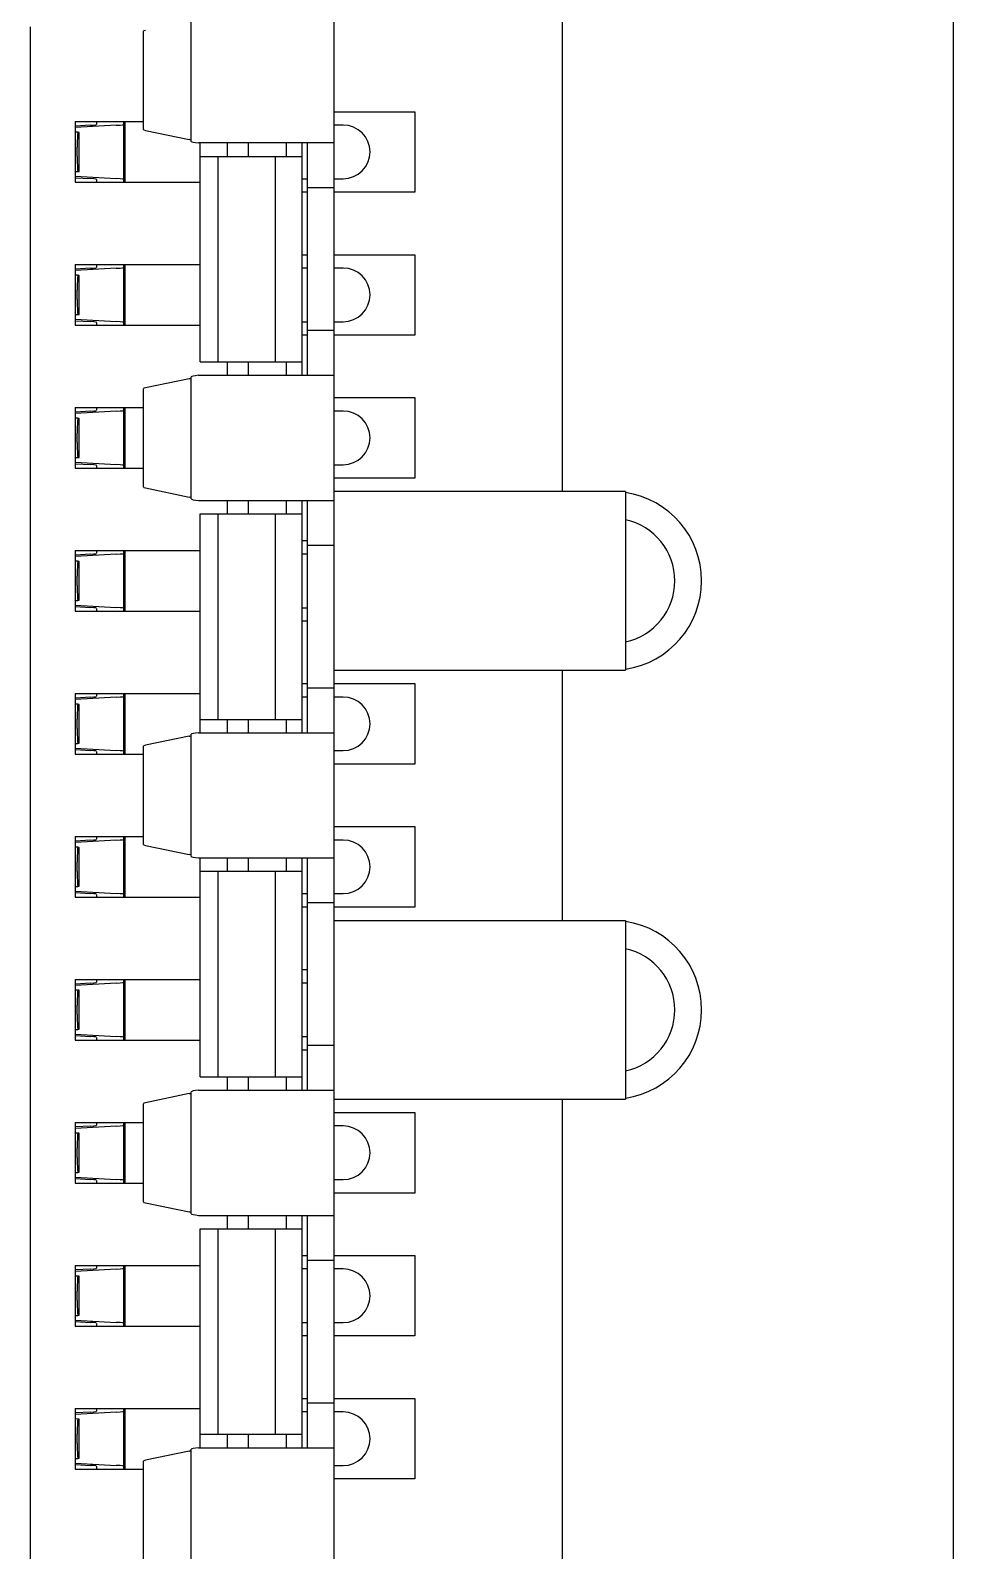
# Model space of a CAD drawing. Header units: millimetres. Extents: x 0 to 841, y 0 to 594.
# Drawn here: x 297.94 to 303.1, y 114.25 to 122.76 of the extents above; entities that cross this region are included whole.
import ezdxf

# ---------------------------------------------------------------- set-up
doc = ezdxf.new("R2010")
doc.units = ezdxf.units.MM
doc.header["$LTSCALE"] = 46.255
doc.layers.add('ASSEM_MEM', color=7, linetype='CONTINUOUS')

msp = doc.modelspace()

# ---------------------------------------------------------------- linework, layer by layer
at = {"layer": 'ASSEM_MEM', "color": 7, "linetype": 'CONTINUOUS'}
for p, q in [((303.1023, 80.7895), (303.1023, 248.7895)), ((300.9123, 126.7295), (300.9123, 120.1795)), ((299.6373, 112.0295), (299.6373, 124.5295)), ((298.8373, 122.1379), (298.8373, 122.8211)), ((297.9373, 113.7795), (297.9373, 122.7795)), ((298.5694, 122.2048), (298.5694, 122.7543)), ((298.1873, 122.2495), (298.5694, 122.2495)), ((298.1873, 122.2495), (298.1873, 121.9095)), ((298.273, 122.2285), (298.1887, 122.2239)), ((298.4178, 122.2285), (298.1891, 122.216)), ((298.3073, 122.2495), (298.3073, 122.2337)), ((298.4573, 122.2495), (298.4573, 122.2337)), ((298.4573, 122.2328), (298.4573, 121.9262)), ((298.4673, 122.2295), (298.4573, 122.2295)), ((298.4673, 121.9095), (298.4673, 122.2495)), ((299.6373, 122.3045), (300.0873, 122.3045)), ((299.6873, 122.2295), (299.6373, 122.2295)), ((300.0873, 122.3045), (300.0873, 121.8545)), ((298.2027, 122.1858), (298.2106, 122.1882)), ((298.2106, 122.1882), (298.2109, 122.1885)), ((298.2109, 121.9706), (298.2109, 122.1885)), ((298.5814, 122.1997), (298.8254, 122.1486)), ((298.1991, 122.0533), (298.1991, 122.1058)), ((299.6373, 122.1295), (298.8775, 122.1295)), ((298.8873, 120.9045), (298.8873, 122.1295)), ((299.0373, 122.1295), (299.0373, 122.0545)), ((299.1573, 122.0545), (299.1573, 122.1295)), ((299.3673, 122.1295), (299.3673, 122.0545)), ((299.4573, 120.8295), (299.4573, 122.1295)), ((299.4873, 120.8295), (299.4873, 122.1295)), ((298.2027, 121.9733), (298.2106, 121.9708)), ((298.2109, 121.9706), (298.2106, 121.9708)), ((298.8873, 122.0545), (299.4573, 122.0545)), ((298.9873, 120.9045), (298.9873, 122.0545)), ((299.3073, 122.0545), (299.3073, 120.9045)), ((298.1873, 121.9095), (298.8873, 121.9095)), ((298.1887, 121.9352), (298.273, 121.9306)), ((298.1891, 121.9431), (298.4178, 121.9306)), ((298.3073, 121.9253), (298.3073, 121.9095)), ((298.4573, 121.9262), (298.4529, 121.9277)), ((298.4573, 121.9295), (298.4673, 121.9295)), ((298.4573, 121.9253), (298.4573, 121.9095)), ((299.4573, 121.9295), (299.4873, 121.9295)), ((299.6373, 121.9295), (299.6873, 121.9295)), ((299.4873, 121.8545), (299.4573, 121.8545)), ((299.4873, 121.8795), (299.6373, 121.8795)), ((300.0873, 121.8545), (299.6373, 121.8545)), ((299.4573, 121.5045), (299.4873, 121.5045)), ((299.6373, 121.5045), (300.0873, 121.5045)), ((300.0873, 121.5045), (300.0873, 121.0545)), ((298.1873, 121.4495), (298.8873, 121.4495)), ((298.1873, 121.4495), (298.1873, 121.1095)), ((298.273, 121.4285), (298.1887, 121.4239)), ((298.4178, 121.4285), (298.1891, 121.416)), ((298.2027, 121.3858), (298.2106, 121.3882)), ((298.2106, 121.3882), (298.2109, 121.3885)), ((298.2109, 121.1706), (298.2109, 121.3885)), ((298.3073, 121.4495), (298.3073, 121.4337)), ((298.4573, 121.4495), (298.4573, 121.4337)), ((298.4573, 121.4328), (298.4573, 121.1262)), ((298.4673, 121.4295), (298.4573, 121.4295)), ((298.4673, 121.1095), (298.4673, 121.4495)), ((299.4873, 121.4295), (299.4573, 121.4295)), ((299.6873, 121.4295), (299.6373, 121.4295)), ((298.1991, 121.2533), (298.1991, 121.3058)), ((298.1887, 121.1352), (298.273, 121.1306)), ((298.1891, 121.1431), (298.4178, 121.1306)), ((298.2027, 121.1733), (298.2106, 121.1708)), ((298.2109, 121.1706), (298.2106, 121.1708)), ((298.3073, 121.1253), (298.3073, 121.1095)), ((298.4573, 121.1262), (298.4529, 121.1277)), ((298.4573, 121.1295), (298.4673, 121.1295)), ((298.4573, 121.1253), (298.4573, 121.1095)), ((299.4573, 121.1295), (299.4873, 121.1295)), ((299.6373, 121.1295), (299.6873, 121.1295)), ((298.1873, 121.1095), (298.8873, 121.1095)), ((299.4873, 121.0545), (299.4573, 121.0545)), ((299.6373, 121.0795), (299.4873, 121.0795)), ((300.0873, 121.0545), (299.6373, 121.0545)), ((298.8873, 120.9045), (299.4573, 120.9045)), ((299.0373, 120.9045), (299.0373, 120.8295)), ((299.1573, 120.8295), (299.1573, 120.9045)), ((299.3673, 120.9045), (299.3673, 120.8295)), ((298.8254, 120.8104), (298.5814, 120.7594)), ((298.8373, 120.1379), (298.8373, 120.8211)), ((298.8775, 120.8295), (299.6373, 120.8295)), ((298.5694, 120.2048), (298.5694, 120.7543)), ((299.6373, 120.7045), (300.0873, 120.7045)), ((300.0873, 120.7045), (300.0873, 120.2545)), ((298.1873, 120.6495), (298.5694, 120.6495)), ((298.1873, 120.6495), (298.1873, 120.3095)), ((298.273, 120.6285), (298.1887, 120.6239)), ((298.4178, 120.6285), (298.1891, 120.616)), ((298.3073, 120.6495), (298.3073, 120.6337)), ((298.4573, 120.6495), (298.4573, 120.6337)), ((298.4573, 120.6328), (298.4573, 120.3262)), ((298.4673, 120.6295), (298.4573, 120.6295)), ((298.4673, 120.3095), (298.4673, 120.6495)), ((299.6873, 120.6295), (299.6373, 120.6295)), ((298.2027, 120.5858), (298.2106, 120.5882)), ((298.2106, 120.5882), (298.2109, 120.5885)), ((298.2109, 120.3706), (298.2109, 120.5885)), ((298.1991, 120.4533), (298.1991, 120.5058)), ((298.2027, 120.3733), (298.2106, 120.3708)), ((298.2109, 120.3706), (298.2106, 120.3708)), ((298.1873, 120.3095), (298.5694, 120.3095)), ((298.1887, 120.3352), (298.273, 120.3306)), ((298.1891, 120.3431), (298.4178, 120.3306)), ((298.3073, 120.3253), (298.3073, 120.3095)), ((298.4573, 120.3262), (298.4529, 120.3277)), ((298.4573, 120.3295), (298.4673, 120.3295)), ((298.4573, 120.3253), (298.4573, 120.3095)), ((299.6373, 120.3295), (299.6873, 120.3295)), ((298.5814, 120.1997), (298.8254, 120.1486)), ((300.0873, 120.2545), (299.6373, 120.2545)), ((298.8775, 120.1295), (299.6373, 120.1295)), ((299.0373, 120.1295), (299.0373, 120.0545)), ((299.1573, 120.0545), (299.1573, 120.1295)), ((299.3673, 120.1295), (299.3673, 120.0545)), ((299.4573, 118.8295), (299.4573, 120.1295)), ((299.4873, 118.8295), (299.4873, 120.1295)), ((301.2673, 120.1795), (299.6373, 120.1795)), ((301.2673, 120.1795), (301.2673, 119.1795)), ((298.8873, 120.0545), (299.4573, 120.0545)), ((298.8873, 118.8295), (298.8873, 120.0545)), ((298.9873, 118.9045), (298.9873, 120.0545)), ((299.3073, 120.0545), (299.3073, 118.9045)), ((298.1873, 119.8495), (298.8873, 119.8495)), ((298.1873, 119.8495), (298.1873, 119.5095)), ((298.3073, 119.8495), (298.3073, 119.8337)), ((298.4573, 119.8495), (298.4573, 119.8337)), ((298.4673, 119.5095), (298.4673, 119.8495)), ((299.4573, 119.9045), (299.4873, 119.9045)), ((299.4873, 119.8795), (299.6373, 119.8795)), ((298.273, 119.8285), (298.1887, 119.8239)), ((298.4178, 119.8285), (298.1891, 119.816)), ((298.2027, 119.7858), (298.2106, 119.7882)), ((298.2106, 119.7882), (298.2109, 119.7885)), ((298.2109, 119.5706), (298.2109, 119.7885)), ((298.4573, 119.8328), (298.4573, 119.5262)), ((298.4673, 119.8295), (298.4573, 119.8295)), ((299.4873, 119.8295), (299.4573, 119.8295)), ((298.1991, 119.6533), (298.1991, 119.7058)), ((298.1873, 119.5095), (298.8873, 119.5095)), ((298.1887, 119.5352), (298.273, 119.5306)), ((298.1891, 119.5431), (298.4178, 119.5306)), ((298.2027, 119.5733), (298.2106, 119.5708)), ((298.2109, 119.5706), (298.2106, 119.5708)), ((298.3073, 119.5253), (298.3073, 119.5095)), ((298.4573, 119.5262), (298.4529, 119.5277)), ((298.4573, 119.5295), (298.4673, 119.5295)), ((298.4573, 119.5253), (298.4573, 119.5095)), ((299.4573, 119.5295), (299.4873, 119.5295)), ((299.4873, 119.4545), (299.4573, 119.4545)), ((299.6373, 119.1795), (301.2673, 119.1795)), ((300.9123, 119.1795), (300.9123, 117.7795)), ((299.4573, 119.1045), (299.4873, 119.1045)), ((299.6373, 119.0795), (299.4873, 119.0795)), ((299.6373, 119.1045), (300.0873, 119.1045)), ((300.0873, 119.1045), (300.0873, 118.6545)), ((298.1873, 119.0495), (298.8873, 119.0495)), ((298.1873, 119.0495), (298.1873, 118.7095)), ((298.273, 119.0285), (298.1887, 119.0239)), ((298.4178, 119.0285), (298.1891, 119.016)), ((298.3073, 119.0495), (298.3073, 119.0337)), ((298.4573, 119.0495), (298.4573, 119.0337)), ((298.4573, 119.0328), (298.4573, 118.7262)), ((298.4673, 119.0295), (298.4573, 119.0295)), ((298.4673, 118.7095), (298.4673, 119.0495)), ((299.4873, 119.0295), (299.4573, 119.0295)), ((299.6873, 119.0295), (299.6373, 119.0295)), ((298.2027, 118.9858), (298.2106, 118.9882)), ((298.2106, 118.9882), (298.2109, 118.9885)), ((298.2109, 118.7706), (298.2109, 118.9885)), ((298.1991, 118.8533), (298.1991, 118.9058)), ((298.8775, 118.8295), (299.6373, 118.8295)), ((298.8873, 118.9045), (299.4573, 118.9045)), ((299.0373, 118.9045), (299.0373, 118.8295)), ((299.1573, 118.8295), (299.1573, 118.9045)), ((299.3673, 118.9045), (299.3673, 118.8295)), ((298.1891, 118.7431), (298.4178, 118.7306)), ((298.2027, 118.7733), (298.2106, 118.7708)), ((298.2109, 118.7706), (298.2106, 118.7708)), ((298.5694, 118.2048), (298.5694, 118.7543)), ((298.8254, 118.8104), (298.5814, 118.7594)), ((298.8373, 118.1379), (298.8373, 118.8211)), ((298.1873, 118.7095), (298.5694, 118.7095)), ((298.1887, 118.7352), (298.273, 118.7306)), ((298.3073, 118.7253), (298.3073, 118.7095)), ((298.4573, 118.7262), (298.4529, 118.7277)), ((298.4573, 118.7295), (298.4673, 118.7295)), ((298.4573, 118.7253), (298.4573, 118.7095)), ((299.6373, 118.7295), (299.6873, 118.7295)), ((300.0873, 118.6545), (299.6373, 118.6545)), ((298.1873, 118.2495), (298.5694, 118.2495)), ((298.1873, 118.2495), (298.1873, 117.9095)), ((298.273, 118.2285), (298.1887, 118.2239)), ((298.4178, 118.2285), (298.1891, 118.216)), ((298.3073, 118.2495), (298.3073, 118.2337)), ((298.4573, 118.2495), (298.4573, 118.2337)), ((298.4573, 118.2328), (298.4573, 117.9262)), ((298.4673, 118.2295), (298.4573, 118.2295)), ((298.4673, 117.9095), (298.4673, 118.2495)), ((299.6373, 118.3045), (300.0873, 118.3045)), ((299.6873, 118.2295), (299.6373, 118.2295)), ((300.0873, 118.3045), (300.0873, 117.8545)), ((298.2027, 118.1858), (298.2106, 118.1882)), ((298.2106, 118.1882), (298.2109, 118.1885)), ((298.2109, 117.9706), (298.2109, 118.1885)), ((298.5814, 118.1997), (298.8254, 118.1486)), ((298.1991, 118.0533), (298.1991, 118.1058)), ((298.8775, 118.1295), (299.6373, 118.1295)), ((298.8873, 116.9045), (298.8873, 118.1295)), ((299.0373, 118.1295), (299.0373, 118.0545)), ((299.1573, 118.0545), (299.1573, 118.1295)), ((299.3673, 118.1295), (299.3673, 118.0545)), ((299.4573, 116.8295), (299.4573, 118.1295)), ((299.4873, 116.8295), (299.4873, 118.1295)), ((298.2027, 117.9733), (298.2106, 117.9708)), ((298.8873, 118.0545), (299.4573, 118.0545)), ((298.9873, 116.9045), (298.9873, 118.0545)), ((299.3073, 118.0545), (299.3073, 116.9045)), ((298.1873, 117.9095), (298.8873, 117.9095)), ((298.1887, 117.9352), (298.273, 117.9306)), ((298.1891, 117.9431), (298.4178, 117.9306)), ((298.2109, 117.9706), (298.2106, 117.9708)), ((298.3073, 117.9253), (298.3073, 117.9095)), ((298.4573, 117.9262), (298.4529, 117.9277)), ((298.4573, 117.9295), (298.4673, 117.9295)), ((298.4573, 117.9253), (298.4573, 117.9095)), ((299.4573, 117.9295), (299.4873, 117.9295)), ((299.6373, 117.9295), (299.6873, 117.9295)), ((299.4873, 117.8545), (299.4573, 117.8545)), ((299.4873, 117.8795), (299.6373, 117.8795)), ((300.0873, 117.8545), (299.6373, 117.8545)), ((299.6373, 117.7795), (301.2673, 117.7795)), ((301.2673, 117.7795), (301.2673, 116.7795)), ((299.4573, 117.5045), (299.4873, 117.5045)), ((298.1873, 117.4495), (298.8873, 117.4495)), ((298.1873, 117.4495), (298.1873, 117.1095)), ((298.273, 117.4285), (298.1887, 117.4239)), ((298.4178, 117.4285), (298.1891, 117.416)), ((298.2027, 117.3858), (298.2106, 117.3882)), ((298.2106, 117.3882), (298.2109, 117.3885)), ((298.2109, 117.1706), (298.2109, 117.3885)), ((298.3073, 117.4495), (298.3073, 117.4337)), ((298.4573, 117.4495), (298.4573, 117.4337)), ((298.4573, 117.4328), (298.4573, 117.1262)), ((298.4673, 117.4295), (298.4573, 117.4295)), ((298.4673, 117.1095), (298.4673, 117.4495)), ((299.4873, 117.4295), (299.4573, 117.4295)), ((298.1991, 117.2533), (298.1991, 117.3058)), ((298.1887, 117.1352), (298.273, 117.1306)), ((298.1891, 117.1431), (298.4178, 117.1306)), ((298.2027, 117.1733), (298.2106, 117.1708)), ((298.2109, 117.1706), (298.2106, 117.1708)), ((298.3073, 117.1253), (298.3073, 117.1095)), ((298.4573, 117.1262), (298.4529, 117.1277)), ((298.4573, 117.1295), (298.4673, 117.1295)), ((298.4573, 117.1253), (298.4573, 117.1095)), ((299.4573, 117.1295), (299.4873, 117.1295)), ((298.1873, 117.1095), (298.8873, 117.1095)), ((299.4873, 117.0545), (299.4573, 117.0545)), ((299.6373, 117.0795), (299.4873, 117.0795)), ((298.8873, 116.9045), (299.4573, 116.9045)), ((299.0373, 116.9045), (299.0373, 116.8295)), ((299.1573, 116.8295), (299.1573, 116.9045)), ((299.3673, 116.9045), (299.3673, 116.8295)), ((298.8254, 116.8104), (298.5814, 116.7594)), ((298.8373, 116.1379), (298.8373, 116.8211)), ((298.8775, 116.8295), (299.6373, 116.8295)), ((298.5694, 116.2048), (298.5694, 116.7543)), ((299.6373, 116.7795), (301.2673, 116.7795)), ((299.6373, 116.7045), (300.0873, 116.7045)), ((300.0873, 116.7045), (300.0873, 116.2545)), ((300.9123, 116.7795), (300.9123, 109.8295)), ((298.1873, 116.6495), (298.5694, 116.6495)), ((298.1873, 116.6495), (298.1873, 116.3095)), ((298.273, 116.6285), (298.1887, 116.6239)), ((298.4178, 116.6285), (298.1891, 116.616)), ((298.3073, 116.6495), (298.3073, 116.6337)), ((298.4573, 116.6495), (298.4573, 116.6337)), ((298.4573, 116.6328), (298.4573, 116.3262)), ((298.4673, 116.6295), (298.4573, 116.6295)), ((298.4673, 116.3095), (298.4673, 116.6495)), ((299.6873, 116.6295), (299.6373, 116.6295)), ((298.2027, 116.5858), (298.2106, 116.5882)), ((298.2106, 116.5882), (298.2109, 116.5885)), ((298.2109, 116.3706), (298.2109, 116.5885)), ((298.1991, 116.4533), (298.1991, 116.5058)), ((298.2027, 116.3733), (298.2106, 116.3708)), ((298.2109, 116.3706), (298.2106, 116.3708)), ((298.1873, 116.3095), (298.5694, 116.3095)), ((298.1887, 116.3352), (298.273, 116.3306)), ((298.1891, 116.3431), (298.4178, 116.3306)), ((298.3073, 116.3253), (298.3073, 116.3095)), ((298.4573, 116.3262), (298.4529, 116.3277)), ((298.4573, 116.3295), (298.4673, 116.3295)), ((298.4573, 116.3253), (298.4573, 116.3095)), ((299.6373, 116.3295), (299.6873, 116.3295)), ((298.5814, 116.1997), (298.8254, 116.1486)), ((300.0873, 116.2545), (299.6373, 116.2545)), ((298.8775, 116.1295), (299.6373, 116.1295)), ((299.0373, 116.1295), (299.0373, 116.0545)), ((299.1573, 116.0545), (299.1573, 116.1295)), ((299.3673, 116.1295), (299.3673, 116.0545)), ((299.4573, 114.8295), (299.4573, 116.1295)), ((299.4873, 114.8295), (299.4873, 116.1295)), ((298.8873, 116.0545), (299.4573, 116.0545)), ((298.8873, 114.8295), (298.8873, 116.0545)), ((298.9873, 114.9045), (298.9873, 116.0545)), ((299.3073, 116.0545), (299.3073, 114.9045)), ((298.1873, 115.8495), (298.8873, 115.8495)), ((298.1873, 115.8495), (298.1873, 115.5095)), ((298.3073, 115.8495), (298.3073, 115.8337)), ((298.4573, 115.8495), (298.4573, 115.8337)), ((298.4673, 115.5095), (298.4673, 115.8495)), ((299.4573, 115.9045), (299.4873, 115.9045)), ((299.4873, 115.8795), (299.6373, 115.8795)), ((299.6373, 115.9045), (300.0873, 115.9045)), ((300.0873, 115.9045), (300.0873, 115.4545)), ((298.273, 115.8285), (298.1887, 115.8239)), ((298.4178, 115.8285), (298.1891, 115.816)), ((298.2027, 115.7858), (298.2106, 115.7882)), ((298.2106, 115.7882), (298.2109, 115.7885)), ((298.2109, 115.5706), (298.2109, 115.7885)), ((298.4573, 115.8328), (298.4573, 115.5262)), ((298.4673, 115.8295), (298.4573, 115.8295)), ((299.4873, 115.8295), (299.4573, 115.8295)), ((299.6873, 115.8295), (299.6373, 115.8295)), ((298.1991, 115.6533), (298.1991, 115.7058)), ((298.1873, 115.5095), (298.8873, 115.5095)), ((298.1887, 115.5352), (298.273, 115.5306)), ((298.1891, 115.5431), (298.4178, 115.5306)), ((298.2027, 115.5733), (298.2106, 115.5708)), ((298.2109, 115.5706), (298.2106, 115.5708)), ((298.3073, 115.5253), (298.3073, 115.5095)), ((298.4573, 115.5262), (298.4529, 115.5277)), ((298.4573, 115.5295), (298.4673, 115.5295)), ((298.4573, 115.5253), (298.4573, 115.5095)), ((299.4573, 115.5295), (299.4873, 115.5295)), ((299.6373, 115.5295), (299.6873, 115.5295)), ((299.4873, 115.4545), (299.4573, 115.4545)), ((300.0873, 115.4545), (299.6373, 115.4545)), ((299.4573, 115.1045), (299.4873, 115.1045)), ((299.6373, 115.1045), (300.0873, 115.1045)), ((300.0873, 115.1045), (300.0873, 114.6545)), ((298.1873, 115.0495), (298.8873, 115.0495)), ((298.1873, 115.0495), (298.1873, 114.7095)), ((298.273, 115.0285), (298.1887, 115.0239)), ((298.4178, 115.0285), (298.1891, 115.016)), ((298.3073, 115.0495), (298.3073, 115.0337)), ((298.4573, 115.0495), (298.4573, 115.0337)), ((298.4573, 115.0328), (298.4573, 114.7262)), ((298.4673, 115.0295), (298.4573, 115.0295)), ((298.4673, 114.7095), (298.4673, 115.0495)), ((299.4873, 115.0295), (299.4573, 115.0295)), ((299.6373, 115.0795), (299.4873, 115.0795)), ((299.6873, 115.0295), (299.6373, 115.0295)), ((298.2027, 114.9858), (298.2106, 114.9882)), ((298.2106, 114.9882), (298.2109, 114.9885)), ((298.2109, 114.7706), (298.2109, 114.9885)), ((298.1991, 114.8533), (298.1991, 114.9058)), ((298.8775, 114.8295), (299.6373, 114.8295)), ((298.8873, 114.9045), (299.4573, 114.9045)), ((299.0373, 114.9045), (299.0373, 114.8295)), ((299.1573, 114.8295), (299.1573, 114.9045)), ((299.3673, 114.9045), (299.3673, 114.8295)), ((298.1891, 114.7431), (298.4178, 114.7306)), ((298.2027, 114.7733), (298.2106, 114.7708)), ((298.2109, 114.7706), (298.2106, 114.7708)), ((298.5694, 114.2048), (298.5694, 114.7543)), ((298.8254, 114.8104), (298.5814, 114.7594)), ((298.8373, 114.1379), (298.8373, 114.8211)), ((298.1873, 114.7095), (298.5694, 114.7095)), ((298.1887, 114.7352), (298.273, 114.7306)), ((298.3073, 114.7253), (298.3073, 114.7095)), ((298.4573, 114.7262), (298.4529, 114.7277)), ((298.4573, 114.7295), (298.4673, 114.7295)), ((298.4573, 114.7253), (298.4573, 114.7095)), ((299.6373, 114.7295), (299.6873, 114.7295)), ((300.0873, 114.6545), (299.6373, 114.6545))]:
    msp.add_line(p, q, dxfattribs=at)
for points in [[(298.273, 122.2285), (298.292, 122.2299), (298.3034, 122.2314), (298.3073, 122.2328)], [(298.4178, 122.2285), (298.4397, 122.2299), (298.4529, 122.2314), (298.4573, 122.2328)], [(298.2109, 122.1885), (298.203, 122.1895), (298.1873, 122.1901)], [(298.2027, 122.1858), (298.2013, 122.1794), (298.2002, 122.1619), (298.1994, 122.1358), (298.1991, 122.1058)], [(298.1873, 121.969), (298.2029, 121.9696), (298.2109, 121.9706)], [(298.1991, 122.0533), (298.1994, 122.0232), (298.2002, 121.9971), (298.2014, 121.9796), (298.2027, 121.9733)], [(298.3073, 121.9262), (298.3034, 121.9277), (298.292, 121.9291), (298.273, 121.9306)], [(298.4529, 121.9277), (298.4397, 121.9291), (298.4178, 121.9306)], [(298.2109, 121.3885), (298.203, 121.3895), (298.1873, 121.3901)], [(298.2027, 121.3858), (298.2013, 121.3794), (298.2002, 121.3619), (298.1994, 121.3358), (298.1991, 121.3058)], [(298.273, 121.4285), (298.292, 121.4299), (298.3034, 121.4314), (298.3073, 121.4328)], [(298.4178, 121.4285), (298.4397, 121.4299), (298.4529, 121.4314), (298.4573, 121.4328)], [(298.1991, 121.2533), (298.1994, 121.2232), (298.2002, 121.1971), (298.2014, 121.1796), (298.2027, 121.1733)], [(298.1873, 121.169), (298.2029, 121.1696), (298.2109, 121.1706)], [(298.3073, 121.1262), (298.3034, 121.1277), (298.292, 121.1291), (298.273, 121.1306)], [(298.4529, 121.1277), (298.4397, 121.1291), (298.4178, 121.1306)], [(298.273, 120.6285), (298.292, 120.6299), (298.3034, 120.6314), (298.3073, 120.6328)], [(298.4178, 120.6285), (298.4397, 120.6299), (298.4529, 120.6314), (298.4573, 120.6328)], [(298.2109, 120.5885), (298.203, 120.5895), (298.1873, 120.5901)], [(298.2027, 120.5858), (298.2013, 120.5794), (298.2002, 120.5619), (298.1994, 120.5358), (298.1991, 120.5058)], [(298.1991, 120.4533), (298.1994, 120.4232), (298.2002, 120.3971), (298.2014, 120.3796), (298.2027, 120.3733)], [(298.1873, 120.369), (298.2029, 120.3696), (298.2109, 120.3706)], [(298.3073, 120.3262), (298.3034, 120.3277), (298.292, 120.3291), (298.273, 120.3306)], [(298.4529, 120.3277), (298.4397, 120.3291), (298.4178, 120.3306)], [(298.2109, 119.7885), (298.203, 119.7895), (298.1873, 119.7901)], [(298.2027, 119.7858), (298.2013, 119.7794), (298.2002, 119.7619), (298.1994, 119.7358), (298.1991, 119.7058)], [(298.273, 119.8285), (298.292, 119.8299), (298.3034, 119.8314), (298.3073, 119.8328)], [(298.4178, 119.8285), (298.4397, 119.8299), (298.4529, 119.8314), (298.4573, 119.8328)], [(298.1991, 119.6533), (298.1994, 119.6232), (298.2002, 119.5971), (298.2014, 119.5796), (298.2027, 119.5733)], [(298.1873, 119.569), (298.2029, 119.5696), (298.2109, 119.5706)], [(298.3073, 119.5262), (298.3034, 119.5277), (298.292, 119.5291), (298.273, 119.5306)], [(298.4529, 119.5277), (298.4397, 119.5291), (298.4178, 119.5306)], [(298.273, 119.0285), (298.292, 119.0299), (298.3034, 119.0314), (298.3073, 119.0328)], [(298.4178, 119.0285), (298.4397, 119.0299), (298.4529, 119.0314), (298.4573, 119.0328)], [(298.2109, 118.9885), (298.203, 118.9895), (298.1873, 118.9901)], [(298.2027, 118.9858), (298.2013, 118.9794), (298.2002, 118.9619), (298.1994, 118.9358), (298.1991, 118.9058)], [(298.1991, 118.8533), (298.1994, 118.8232), (298.2002, 118.7971), (298.2014, 118.7796), (298.2027, 118.7733)], [(298.1873, 118.769), (298.2029, 118.7696), (298.2109, 118.7706)], [(298.3073, 118.7262), (298.3034, 118.7277), (298.292, 118.7291), (298.273, 118.7306)], [(298.4529, 118.7277), (298.4397, 118.7291), (298.4178, 118.7306)], [(298.273, 118.2285), (298.292, 118.2299), (298.3034, 118.2314), (298.3073, 118.2328)], [(298.4178, 118.2285), (298.4397, 118.2299), (298.4529, 118.2314), (298.4573, 118.2328)], [(298.2109, 118.1885), (298.203, 118.1895), (298.1873, 118.1901)], [(298.2027, 118.1858), (298.2013, 118.1794), (298.2002, 118.1619), (298.1994, 118.1358), (298.1991, 118.1058)], [(298.1991, 118.0533), (298.1994, 118.0232), (298.2002, 117.9971), (298.2014, 117.9796), (298.2027, 117.9733)], [(298.1873, 117.969), (298.2029, 117.9696), (298.2109, 117.9706)], [(298.3073, 117.9262), (298.3034, 117.9277), (298.292, 117.9291), (298.273, 117.9306)], [(298.4529, 117.9277), (298.4397, 117.9291), (298.4178, 117.9306)], [(298.2109, 117.3885), (298.203, 117.3895), (298.1873, 117.3901)], [(298.2027, 117.3858), (298.2013, 117.3794), (298.2002, 117.3619), (298.1994, 117.3358), (298.1991, 117.3058)], [(298.273, 117.4285), (298.292, 117.4299), (298.3034, 117.4314), (298.3073, 117.4328)], [(298.4178, 117.4285), (298.4397, 117.4299), (298.4529, 117.4314), (298.4573, 117.4328)], [(298.1991, 117.2533), (298.1994, 117.2232), (298.2002, 117.1971), (298.2014, 117.1796), (298.2027, 117.1733)], [(298.1873, 117.169), (298.2029, 117.1696), (298.2109, 117.1706)], [(298.3073, 117.1262), (298.3034, 117.1277), (298.292, 117.1291), (298.273, 117.1306)], [(298.4529, 117.1277), (298.4397, 117.1291), (298.4178, 117.1306)], [(298.273, 116.6285), (298.292, 116.6299), (298.3034, 116.6314), (298.3073, 116.6328)], [(298.4178, 116.6285), (298.4397, 116.6299), (298.4529, 116.6314), (298.4573, 116.6328)], [(298.2109, 116.5885), (298.203, 116.5895), (298.1873, 116.5901)], [(298.2027, 116.5858), (298.2013, 116.5794), (298.2002, 116.5619), (298.1994, 116.5358), (298.1991, 116.5058)], [(298.1991, 116.4533), (298.1994, 116.4232), (298.2002, 116.3971), (298.2014, 116.3796), (298.2027, 116.3733)], [(298.1873, 116.369), (298.2029, 116.3696), (298.2109, 116.3706)], [(298.3073, 116.3262), (298.3034, 116.3277), (298.292, 116.3291), (298.273, 116.3306)], [(298.4529, 116.3277), (298.4397, 116.3291), (298.4178, 116.3306)], [(298.2109, 115.7885), (298.203, 115.7895), (298.1873, 115.7901)], [(298.2027, 115.7858), (298.2013, 115.7794), (298.2002, 115.7619), (298.1994, 115.7358), (298.1991, 115.7058)], [(298.273, 115.8285), (298.292, 115.8299), (298.3034, 115.8314), (298.3073, 115.8328)], [(298.4178, 115.8285), (298.4397, 115.8299), (298.4529, 115.8314), (298.4573, 115.8328)], [(298.1991, 115.6533), (298.1994, 115.6232), (298.2002, 115.5971), (298.2014, 115.5796), (298.2027, 115.5733)], [(298.1873, 115.569), (298.2029, 115.5696), (298.2109, 115.5706)], [(298.3073, 115.5262), (298.3034, 115.5277), (298.292, 115.5291), (298.273, 115.5306)], [(298.4529, 115.5277), (298.4397, 115.5291), (298.4178, 115.5306)], [(298.273, 115.0285), (298.292, 115.0299), (298.3034, 115.0314), (298.3073, 115.0328)], [(298.4178, 115.0285), (298.4397, 115.0299), (298.4529, 115.0314), (298.4573, 115.0328)], [(298.2109, 114.9885), (298.203, 114.9895), (298.1873, 114.9901)], [(298.2027, 114.9858), (298.2013, 114.9794), (298.2002, 114.9619), (298.1994, 114.9358), (298.1991, 114.9058)], [(298.1991, 114.8533), (298.1994, 114.8232), (298.2002, 114.7971), (298.2014, 114.7796), (298.2027, 114.7733)], [(298.1873, 114.769), (298.2029, 114.7696), (298.2109, 114.7706)], [(298.3073, 114.7262), (298.3034, 114.7277), (298.292, 114.7291), (298.273, 114.7306)], [(298.4529, 114.7277), (298.4397, 114.7291), (298.4178, 114.7306)]]:
    msp.add_lwpolyline(points, dxfattribs=at)
for centre, radius, start, end in [((299.6873, 122.0795), 0.15, 270, 90), ((299.6873, 121.2795), 0.15, 270, 90), ((299.6873, 120.4795), 0.15, 270, 90), ((301.1923, 119.6795), 0.5, 278.62873, 81.37127), ((301.1923, 119.6795), 0.35, 282.37514, 77.62486), ((299.6873, 118.8795), 0.15, 270, 90), ((299.6873, 118.0795), 0.15, 270, 90), ((301.1923, 117.2795), 0.5, 278.62873, 81.37127), ((301.1923, 117.2795), 0.35, 282.37514, 77.62486), ((299.6873, 116.4795), 0.15, 270, 90), ((299.6873, 115.6795), 0.15, 270, 90), ((299.6873, 114.8795), 0.15, 270, 90)]:
    msp.add_arc(centre, radius, start, end, dxfattribs=at)
for centre, major_axis, start_param, end_param in [((298.9194, 122.7543), (0.35, 0), 2.879793, 3.141593), ((298.9194, 122.2048), (0.35, 0), -3.141593, -2.879793), ((298.4873, 122.1435), (0.35, 0), 0, 0.261799), ((299.1373, 122.1379), (0.3, 0), -3.141593, -2.617994), ((298.4873, 120.8155), (0.35, 0), -0.261799, -0.174611), ((299.1373, 120.8211), (0.3, 0), 2.617994, 3.141593), ((298.9194, 120.7543), (0.35, 0), 2.879793, 3.141593), ((298.9194, 120.2048), (0.35, 0), -3.141593, -2.879793), ((298.4873, 120.1435), (0.35, 0), 0, 0.261799), ((299.1373, 120.1379), (0.3, 0), -3.141593, -2.617994), ((299.1373, 118.8211), (0.3, 0), 2.617994, 3.141593), ((298.9194, 118.7543), (0.35, 0), 2.879793, 3.141593), ((298.4873, 118.8155), (0.35, 0), -0.261799, -0.174611), ((298.9194, 118.2048), (0.35, 0), -3.141593, -2.879793), ((298.4873, 118.1435), (0.35, 0), 0, 0.261799), ((299.1373, 118.1379), (0.3, 0), -3.141593, -2.617994), ((298.4873, 116.8155), (0.35, 0), -0.261799, -0.174611), ((299.1373, 116.8211), (0.3, 0), 2.617994, 3.141593), ((298.9194, 116.7543), (0.35, 0), 2.879793, 3.141593), ((298.9194, 116.2048), (0.35, 0), -3.141593, -2.879793), ((298.4873, 116.1435), (0.35, 0), 0, 0.261799), ((299.1373, 116.1379), (0.3, 0), -3.141593, -2.617994), ((299.1373, 114.8211), (0.3, 0), 2.617994, 3.141593), ((298.9194, 114.7543), (0.35, 0), 2.879793, 3.141593), ((298.4873, 114.8155), (0.35, 0), -0.261799, -0.174611)]:
    msp.add_ellipse(centre, major_axis=major_axis, ratio=0.05608, start_param=start_param, end_param=end_param, dxfattribs=at)

doc.saveas('drawing.dxf')
